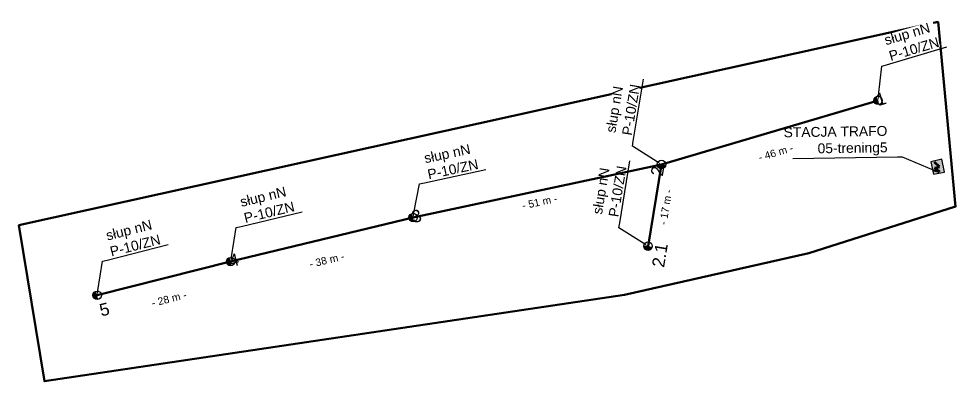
# Model space of a CAD drawing. Header units: metres. Extents: x 7531723 to 15066081, y 5784574 to 11569750.
# Drawn here: x 7536614.6 to 7536804.2, y 5785167.7 to 5785240.9 of the extents above; entities that cross this region are included whole.
import ezdxf
from ezdxf import colors
from ezdxf.entities.mleader import LeaderData, LeaderLine
from ezdxf.enums import TextEntityAlignment as Align
from ezdxf.math import Vec2, Vec3

# ---------------------------------------------------------------- set-up
doc = ezdxf.new("R2010")
doc.units = ezdxf.units.M
for name, color, linetype, lineweight in [('!tele', 30, 'Continuous', 40), ('!trafo', 6, 'Continuous', 50), ('_MM LINIA Sn', 40, 'Continuous', 30)]:
    doc.layers.add(name, color=color, linetype=linetype, lineweight=lineweight)
for name, color, linetype in [('!wymiary', 7, 'Continuous'), ('_MM opisy', 7, 'Continuous'), ('_MM slupy', 5, 'Continuous'), ('_mm trafo', 3, 'Continuous'), ('_numery_05-trening5_1', 7, 'Continuous')]:
    doc.layers.add(name, color=color, linetype=linetype)
doc.layers.add('_arkusze model', color=7, linetype='Continuous', lineweight=50, plot=False)
doc.layers.add('_kontrola_05-trening5_1', color=4, linetype='Continuous', lineweight=50, plot=False)
doc.layers.get('0').off()
doc.styles.get("Standard").update_dxf_attribs({"font": 'arial.ttf'})
doc.dimstyles.new('opis linie', dxfattribs={"dimtxt": 1.5, "dimasz": 2.5, "dimexe": 1.25, "dimexo": 0.625, "dimgap": 2.5, "dimtad": 4, "dimdec": 0, "dimtxsty": 'Standard', "dimcen": 2.5, "dimse1": 1, "dimse2": 1, "dimsd1": 1, "dimsd2": 1, "dimclrt": 256, "dimazin": 3, "dimtfac": 1, "dimtdec": 0, "dimtmove": 0, "dimatfit": 3, "dimtfill": 1})

# ---------------------------------------------------------------- blocks, each defined once
blk = doc.blocks.new('trafo')
at = {"layer": '_mm trafo'}
h = blk.add_hatch(color=256, dxfattribs=at)
h.dxf.hatch_style = 1
h.paths.add_polyline_path([(-1.15, 1.02), (-0.52, -1.51), (1.64, -0.96), (1.01, 1.59)])
at = {"layer": '_MM LINIA Sn', "color": 2, "lineweight": 60}
for p, q in [((0.58, 0.02), (-0.43, 0.9)), ((-0.32, -0.23), (0.58, 0.02)), ((0.58, -0.92), (-0.32, -0.23)), ((0.55, -0.72), (0.41, -0.9)), ((0.41, -0.9), (0.58, -0.92)), ((0.58, -0.92), (0.55, -0.72))]:
    blk.add_line(p, q, dxfattribs=at)
at = {"layer": '_mm trafo', "flags": 128}
blk.add_lwpolyline([(-0.52, -1.52), (1.64, -0.96), (0.98, 1.58), (-1.17, 0.99), (-0.52, -1.52)], close=True, dxfattribs=at)
blk = doc.blocks.new('ZN')
at = {"layer": '_MM slupy', "transparency": 33554687}
h = blk.add_hatch(color=256, dxfattribs=at)
h.dxf.hatch_style = 1
h.paths.add_polyline_path([(0, -0.86), (0, 0.86, 1)])
at = {"layer": '_MM slupy'}
blk.add_circle((0, 0), 0.857, dxfattribs=at)
blk = doc.blocks.new('*D158')
at = {"layer": 'Defpoints', "color": 0}
for p in [(7536744.41, 5785211.43), (7536740.71, 5785195.11), (7536741.69, 5785194.95)]:
    blk.add_point(p, dxfattribs=at)
at = {"layer": '!wymiary', "insert": (7536745.27, 5785202.83), "char_height": 1.5, "attachment_point": 5, "rotation": 80.6279, "bg_fill": 3, "box_fill_scale": 1.1, "bg_fill_color": 9, "bg_fill_true_color": 13158600, "bg_fill_transparency": 0}
blk.add_mtext('\\A1;- 17 m -', dxfattribs=at)
blk = doc.blocks.new('*D159')
at = {"layer": 'Defpoints', "color": 0}
for p in [(7536657.38, 5785191.83), (7536657.62, 5785190.86), (7536630.42, 5785185.02)]:
    blk.add_point(p, dxfattribs=at)
at = {"layer": '!wymiary', "insert": (7536644.94, 5785184.29), "char_height": 1.5, "attachment_point": 5, "rotation": 14.1782, "bg_fill": 3, "box_fill_scale": 1.1, "bg_fill_color": 9, "bg_fill_true_color": 13158600, "bg_fill_transparency": 0}
blk.add_mtext('\\A1;- 28 m -', dxfattribs=at)
blk = doc.blocks.new('*D160')
at = {"layer": 'Defpoints', "color": 0}
for p in [(7536694.23, 5785200.71), (7536694.47, 5785199.74), (7536657.38, 5785191.83)]:
    blk.add_point(p, dxfattribs=at)
at = {"layer": '!wymiary', "insert": (7536676.8, 5785192.12), "char_height": 1.5, "attachment_point": 5, "rotation": 13.5472, "bg_fill": 3, "box_fill_scale": 1.1, "bg_fill_color": 9, "bg_fill_true_color": 13158600, "bg_fill_transparency": 0}
blk.add_mtext('\\A1;- 38 m -', dxfattribs=at)
blk = doc.blocks.new('*D161')
at = {"layer": 'Defpoints', "color": 0}
for p in [(7536744.2, 5785212.41), (7536744.41, 5785211.43), (7536694.23, 5785200.71)]:
    blk.add_point(p, dxfattribs=at)
at = {"layer": '!wymiary', "insert": (7536719.8, 5785203.86), "char_height": 1.5, "attachment_point": 5, "rotation": 12.0589, "bg_fill": 3, "box_fill_scale": 1.1, "bg_fill_color": 9, "bg_fill_true_color": 13158600, "bg_fill_transparency": 0}
blk.add_mtext('\\A1;- 51 m -', dxfattribs=at)
blk = doc.blocks.new('*D162')
at = {"layer": 'Defpoints', "color": 0}
for p in [(7536788.16, 5785224.4), (7536788.45, 5785223.44), (7536744.41, 5785211.43)]:
    blk.add_point(p, dxfattribs=at)
at = {"layer": '!wymiary', "insert": (7536767.5, 5785213.83), "char_height": 1.5, "attachment_point": 5, "rotation": 16.5128, "bg_fill": 3, "box_fill_scale": 1.1, "bg_fill_color": 9, "bg_fill_true_color": 13158600, "bg_fill_transparency": 0}
blk.add_mtext('\\A1;- 46 m -', dxfattribs=at)
blk = doc.blocks.new('q')
at = {"layer": '_MM slupy'}
blk.add_blockref('ZN', (0, 0), dxfattribs=at)
at = {"layer": '_MM opisy'}
ml = blk.add_multileader_mtext('Standard', dxfattribs=at)
ml.set_content('\\pxql;słup nN\\PP-10/ZN', color=256)
ml.set_leader_properties()
ml.build(insert=Vec2(0, 0))
ml.multileader.update_dxf_attribs({"has_text_frame": 1, "text_left_attachment_type": 5, "text_right_attachment_type": 5, "dogleg_length": 1, "arrow_head_size": 1})
ctx = ml.context
ctx.base_point, ctx.char_height, ctx.arrow_head_size, ctx.landing_gap_size, ctx.plane_origin = Vec3(3.71, 6.41), 2, 1, 1, Vec3(1.72, -1.42)
ctx.left_attachment, ctx.right_attachment = 5, 5
notes = []
notes.append((ctx, [(0, (1, 1, 0), (2.71, 6.41), (1, 0), 1, [(0, [(0, 0), (2.71, 6.41)], 0, [])])]))
ctx.mtext.insert, ctx.mtext.flow_direction = Vec3(4.71, 12.21), 5
ctx.mtext.has_bg_fill, ctx.mtext.bg_color, ctx.mtext.bg_scale_factor, ctx.mtext.bg_transparency, ctx.mtext.use_window_bg_color = 1, -1023410175, 1, 0, 1
for ctx, leaders in notes:
    for number, flags, end, landing, length, lines in leaders:
        leader = LeaderData()
        leader.index, (leader.has_last_leader_line, leader.has_dogleg_vector, leader.attachment_direction) = number, flags
        leader.last_leader_point, leader.dogleg_vector, leader.dogleg_length = Vec3(end), Vec3(landing), length
        for number, points, colour, breaks in lines:
            line = LeaderLine()
            line.index, line.vertices, line.color, line.breaks = number, Vec3.list(points), colors.encode_raw_color(colour), breaks
            leader.lines.append(line)
        ctx.leaders.append(leader)

msp = doc.modelspace()

# ---------------------------------------------------------------- linework, layer by layer
at = {"layer": '!tele'}
for points in [[(7536630.42, 5785185.02), (7536657.38, 5785191.83), (7536694.23, 5785200.71), (7536744.41, 5785211.43), (7536788.16, 5785224.4)], [(7536744.41, 5785211.43), (7536741.69, 5785194.95)]]:
    msp.add_lwpolyline(points, dxfattribs=at)
at = {"layer": '!trafo'}
msp.add_lwpolyline([(7536614.58, 5785199.18), (7536619.76, 5785167.66), (7536736.91, 5785185.1), (7536774.19, 5785193.54), (7536803.81, 5785202.95), (7536800.28, 5785240.23)], close=True, dxfattribs=at)

# ---------------------------------------------------------------- block references
at = {"layer": '_arkusze model', "rotation": 357.3066721443945}
msp.add_blockref('trafo', (7536799.96, 5785210.96), dxfattribs=at)

# ---------------------------------------------------------------- next in the draw order: block references
for p, rotation in [((7536788.16, 5785224.4), 16.512833066073), ((7536744.41, 5785211.43), 80.62790729203294), ((7536694.23, 5785200.71), 12.05888287968807), ((7536657.38, 5785191.83), 13.54723086355046), ((7536630.42, 5785185.02), 14.17819060574154)]:
    msp.add_blockref('q', p, dxfattribs=dict(rotation=rotation))

# ---------------------------------------------------------------- next in the draw order: leaders
at = {"layer": '_mm trafo', "color": 3}
ml = msp.add_multileader_mtext('Standard', dxfattribs=at)
ml.set_content('STACJA TRAFO\\P05-trening5', color=3)
ml.set_leader_properties()
ml.build(insert=Vec2(0, 0))
ml.multileader.update_dxf_attribs({"has_text_frame": 1, "text_left_attachment_type": 5, "text_right_attachment_type": 5, "dogleg_length": 1, "arrow_head_size": 1.5})
ctx = ml.context
ctx.base_point, ctx.char_height, ctx.arrow_head_size, ctx.plane_origin, ctx.plane_x_axis, ctx.plane_y_axis = Vec3(7536767.41, 5785212.54), 2, 1.5, Vec3(7536804.1, 5785178.87), Vec3(0.999891, 0.014731), Vec3(-0.014731, 0.999891)
ctx.left_attachment, ctx.right_attachment, ctx.text_align_type, ctx.attachment_type = 5, 5, 2, 2
notes = []
notes.append((ctx, [(0, (1, 1, 0), (7536793.11, 5785212.91), (-0.999891, -0.014731), 1, [(0, [(7536800.86, 5785209.67)], 0, [])])]))
ctx.mtext.insert, ctx.mtext.text_direction, ctx.mtext.rotation, ctx.mtext.alignment, ctx.mtext.flow_direction = Vec3(7536790.02, 5785219.24), Vec3(0.999891, 0.014731), 6.129723, 3, 5
ctx.mtext.has_bg_fill, ctx.mtext.bg_color, ctx.mtext.bg_scale_factor, ctx.mtext.bg_transparency, ctx.mtext.use_window_bg_color = 1, -1073741824, 1, 0, 1
for ctx, leaders in notes:
    for number, flags, end, landing, length, lines in leaders:
        leader = LeaderData()
        leader.index, (leader.has_last_leader_line, leader.has_dogleg_vector, leader.attachment_direction) = number, flags
        leader.last_leader_point, leader.dogleg_vector, leader.dogleg_length = Vec3(end), Vec3(landing), length
        for number, points, colour, breaks in lines:
            line = LeaderLine()
            line.index, line.vertices, line.color, line.breaks = number, Vec3.list(points), colors.encode_raw_color(colour), breaks
            leader.lines.append(line)
        ctx.leaders.append(leader)

# ---------------------------------------------------------------- next in the draw order: block references
at = {"rotation": 80.62790729203294}
msp.add_blockref('q', (7536741.69, 5785194.95), dxfattribs=at)

# ---------------------------------------------------------------- next in the draw order: dimensions: what is measured, and where the dimension line sits
at = {"layer": '!wymiary'}
dim = msp.add_aligned_dim(p1=(7536630.42, 5785185.02), p2=(7536657.38, 5785191.83), distance=-1, dimstyle='opis linie', dxfattribs=at)
dim.commit()
dim.dimension.update_dxf_attribs({"geometry": '*D159', "text_midpoint": (7536644.94, 5785184.29)})

# ---------------------------------------------------------------- next in the draw order: texts
at = {"layer": '_numery_05-trening5_1', "color": 7}
msp.add_text('5', height=2.5, rotation=14.1782, dxfattribs=at).set_placement((7536631.58, 5785183.39), align=Align.TOP_CENTER)

# ---------------------------------------------------------------- next in the draw order: dimensions: what is measured, and where the dimension line sits
at = {"layer": '!wymiary'}
for p1, p2, picture, middle in [((7536744.41, 5785211.43), (7536741.69, 5785194.95), '*D158', (7536745.27, 5785202.83)), ((7536657.38, 5785191.83), (7536694.23, 5785200.71), '*D160', (7536676.8, 5785192.12))]:
    dim = msp.add_aligned_dim(p1=p1, p2=p2, distance=-1, dimstyle='opis linie', dxfattribs=at)
    dim.commit()
    dim.dimension.update_dxf_attribs({"geometry": picture, "text_midpoint": middle})

# ---------------------------------------------------------------- next in the draw order: linework, layer by layer
at = {"layer": '_kontrola_05-trening5_1', "color": 4}
msp.add_lwpolyline([(7536657.38, 5785191.83), (7536630.42, 5785185.02)], dxfattribs=at)

# ---------------------------------------------------------------- next in the draw order: texts
at = {"layer": '_numery_05-trening5_1', "color": 7}
msp.add_text('2.1', height=2.5, rotation=80.6279, dxfattribs=at).set_placement((7536742.85, 5785193.32), align=Align.TOP_CENTER)
msp.add_text('4', height=2.5, rotation=14.1782, dxfattribs=at).set_placement((7536658.54, 5785190.2), align=Align.BOTTOM_CENTER)

# ---------------------------------------------------------------- next in the draw order: dimensions: what is measured, and where the dimension line sits
at = {"layer": '!wymiary'}
dim = msp.add_aligned_dim(p1=(7536694.23, 5785200.71), p2=(7536744.41, 5785211.43), distance=1, dimstyle='opis linie', dxfattribs=at)
dim.commit()
dim.dimension.update_dxf_attribs({"geometry": '*D161', "text_midpoint": (7536719.8, 5785203.86)})

# ---------------------------------------------------------------- next in the draw order: linework, layer by layer
at = {"layer": '_kontrola_05-trening5_1', "color": 4}
msp.add_lwpolyline([(7536694.23, 5785200.71), (7536657.38, 5785191.83)], dxfattribs=at)

# ---------------------------------------------------------------- next in the draw order: texts
at = {"layer": '_numery_05-trening5_1', "color": 7}
msp.add_text('3', height=2.5, rotation=13.5472, dxfattribs=at).set_placement((7536695.39, 5785199.08), align=Align.BOTTOM_CENTER)

# ---------------------------------------------------------------- next in the draw order: dimensions: what is measured, and where the dimension line sits
at = {"layer": '!wymiary'}
dim = msp.add_aligned_dim(p1=(7536744.41, 5785211.43), p2=(7536788.16, 5785224.4), distance=-1, dimstyle='opis linie', dxfattribs=at)
dim.commit()
dim.dimension.update_dxf_attribs({"geometry": '*D162', "text_midpoint": (7536767.5, 5785213.83)})

# ---------------------------------------------------------------- next in the draw order: linework, layer by layer
at = {"layer": '_kontrola_05-trening5_1', "color": 4}
for points in [[(7536788.16, 5785224.4), (7536744.41, 5785211.43)], [(7536744.41, 5785211.43), (7536694.23, 5785200.71)], [(7536744.41, 5785211.43), (7536741.69, 5785194.95)]]:
    msp.add_lwpolyline(points, dxfattribs=at)

# ---------------------------------------------------------------- next in the draw order: texts
at = {"layer": '_numery_05-trening5_1', "color": 7}
for s, rotation, p in [('1', 16.5128, (7536789.32, 5785222.77)), ('2', 80.6279, (7536745.57, 5785209.8))]:
    msp.add_text(s, height=2.5, rotation=rotation, dxfattribs=at).set_placement(p, align=Align.BOTTOM_CENTER)

doc.saveas('drawing.dxf')
